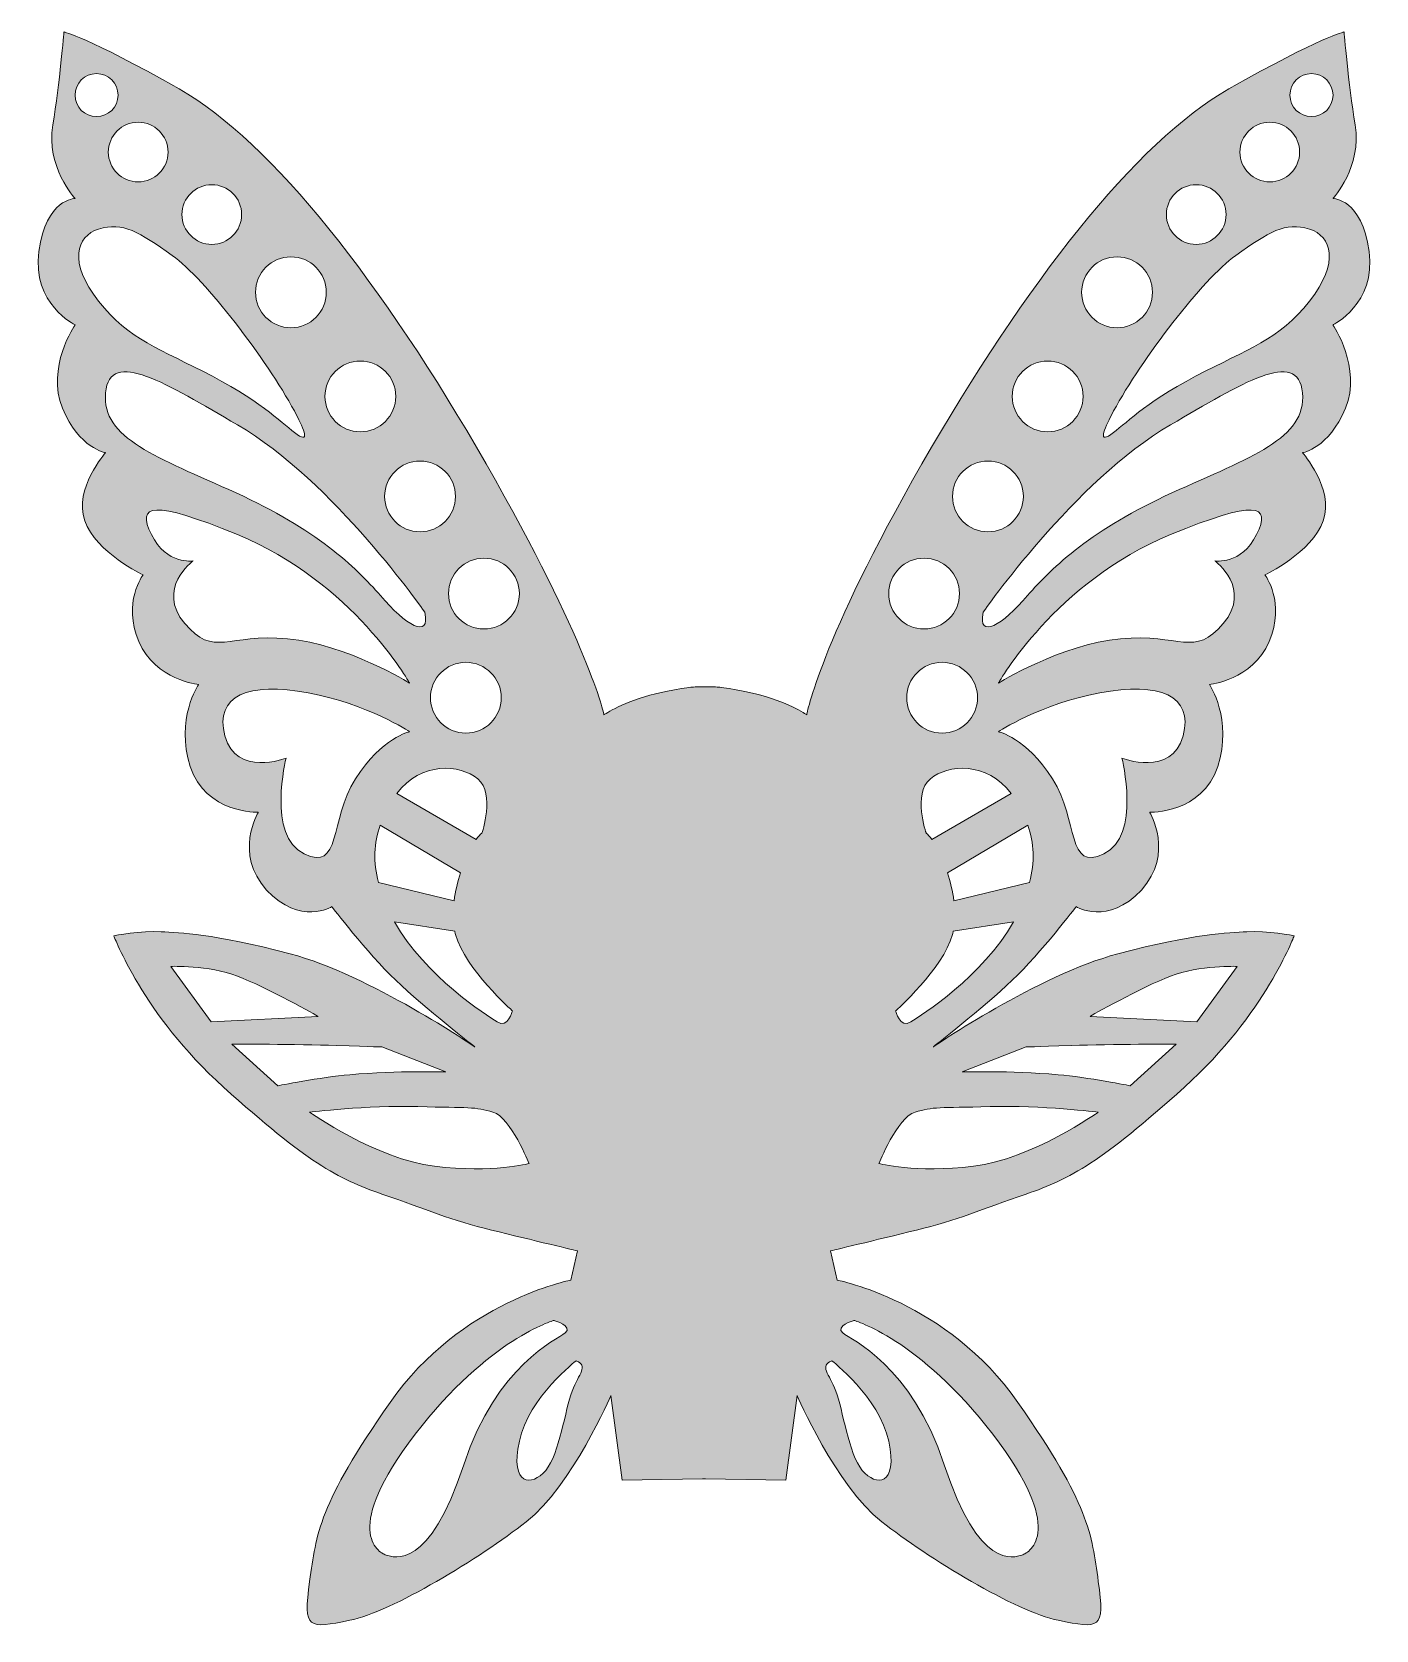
# Model space of a CAD drawing. Header units: inches. Extents: x 0.1 to 17.5, y -14.8 to -0.1.
# Drawn here: x 11.568 to 14.239, y -9.951 to -6.775 of the extents above; entities that cross this region are included whole.
import ezdxf

# ---------------------------------------------------------------- set-up
doc = ezdxf.new("R2010")
doc.units = ezdxf.units.IN
doc.header["$MEASUREMENT"] = 0
doc.layers.add('Layer 1', color=7, linetype='Continuous', lineweight=0)

msp = doc.modelspace()

# ---------------------------------------------------------------- hatches: boundary and pattern name
at = {"layer": 'Layer 1', "true_color": 0xfed2a8, "transparency": 33554687}
h = msp.add_hatch(color=41, dxfattribs=at)
h.dxf.hatch_style = 2
edge = h.paths.add_edge_path()
edge.add_spline(control_points=[(14.1069, -7.3099), (14.0462, -7.3872), (13.9855, -7.4037), (13.8806, -7.4589), (13.7757, -7.5141), (13.7399, -7.5555), (13.7123, -7.5748), (13.6847, -7.5941), (13.7012, -7.5583), (13.7178, -7.5279), (13.7742, -7.4244), (13.8944, -7.2658), (13.9606, -7.2189), (14.0268, -7.172), (14.0585, -7.1513), (14.1069, -7.1664), (14.151, -7.1802), (14.1676, -7.2327), (14.1069, -7.3099)], knot_values=[0, 0, 0, 0, 1, 1, 1, 2, 2, 2, 3, 3, 3, 4, 4, 4, 5, 5, 5, 6, 6, 6, 6], degree=3, periodic=0)
edge = h.paths.add_edge_path()
edge.add_spline(control_points=[(13.8337, -7.6907), (13.6764, -7.7625), (13.5964, -7.837), (13.5467, -7.8949), (13.497, -7.9529), (13.4474, -7.9832), (13.4584, -7.928), (13.4584, -7.928), (13.6405, -7.6659), (13.8309, -7.5555), (13.971, -7.4743), (14.0848, -7.401), (14.0931, -7.492), (14.1013, -7.5831), (13.991, -7.619), (13.8337, -7.6907)], knot_values=[0, 0, 0, 0, 1, 1, 1, 2, 2, 2, 3, 3, 3, 4, 4, 4, 5, 5, 5, 5], degree=3, periodic=0)
edge = h.paths.add_edge_path()
edge.add_spline(control_points=[(14.002, -7.7735), (13.9717, -7.8342), (13.9192, -7.8259), (13.9192, -7.8259), (13.9192, -7.8259), (13.9937, -7.8811), (13.9358, -7.9501), (13.8778, -8.0191), (13.8502, -7.9694), (13.7316, -7.9805), (13.6129, -7.9915), (13.4888, -8.0688), (13.4888, -8.0688), (13.4888, -8.0688), (13.6019, -7.8673), (13.8309, -7.7735), (13.9999, -7.7043), (14.0324, -7.7128), (14.002, -7.7735)], knot_values=[0, 0, 0, 0, 1, 1, 1, 2, 2, 2, 3, 3, 3, 4, 4, 4, 5, 5, 5, 6, 6, 6, 6], degree=3, periodic=0)
edge = h.paths.add_edge_path()
edge.add_spline(control_points=[(13.8558, -8.1736), (13.8337, -8.2564), (13.7343, -8.2178), (13.7343, -8.2178), (13.7343, -8.2178), (13.773, -8.3723), (13.6985, -8.4082), (13.624, -8.444), (13.6488, -8.3419), (13.5964, -8.2591), (13.544, -8.1764), (13.4888, -8.1653), (13.4888, -8.1653), (13.4888, -8.1653), (13.5715, -8.1101), (13.6902, -8.0881), (13.8089, -8.066), (13.8773, -8.0929), (13.8558, -8.1736)], knot_values=[0, 0, 0, 0, 1, 1, 1, 2, 2, 2, 3, 3, 3, 4, 4, 4, 5, 5, 5, 6, 6, 6, 6], degree=3, periodic=0)
edge = h.paths.add_edge_path()
edge.add_spline(control_points=[(13.3149, -8.742), (13.2928, -8.7558), (13.2846, -8.72), (13.2846, -8.72), (13.2846, -8.72), (13.3784, -8.6372), (13.3977, -8.5682), (13.3983, -8.5661), (13.3986, -8.5639), (13.3991, -8.5618), (13.3991, -8.5618), (13.5189, -8.5431), (13.5189, -8.5431), (13.4577, -8.6512), (13.3356, -8.7291), (13.3149, -8.742)], knot_values=[0, 0, 0, 0, 1, 1, 1, 2, 2, 2, 3, 3, 3, 4, 4, 4, 5, 5, 5, 5], degree=3, periodic=0)
edge = h.paths.add_edge_path()
edge.add_spline(control_points=[(13.4722, -8.9104), (13.5743, -8.9076), (13.6874, -8.9214), (13.6874, -8.9214), (13.6874, -8.9214), (13.555, -9.0152), (13.4391, -9.029), (13.3232, -9.0428), (13.2515, -9.0235), (13.2515, -9.0235), (13.2515, -9.0235), (13.2873, -8.9324), (13.3232, -8.9214), (13.3591, -8.9104), (13.3701, -8.9131), (13.4722, -8.9104)], knot_values=[0, 0, 0, 0, 1, 1, 1, 2, 2, 2, 3, 3, 3, 4, 4, 4, 5, 5, 5, 5], degree=3, periodic=0)
edge = h.paths.add_edge_path()
edge.add_spline(control_points=[(13.544, -8.7917), (13.544, -8.7917), (13.5577, -8.7917), (13.635, -8.7889), (13.7123, -8.7862), (13.842, -8.7862), (13.842, -8.7862), (13.842, -8.7862), (13.7509, -8.869), (13.7509, -8.869), (13.7509, -8.869), (13.6657, -8.8519), (13.6074, -8.8469), (13.5108, -8.8386), (13.417, -8.8414), (13.417, -8.8414), (13.417, -8.8414), (13.544, -8.7917), (13.544, -8.7917)], knot_values=[0, 0, 0, 0, 1, 1, 1, 2, 2, 2, 3, 3, 3, 4, 4, 4, 5, 5, 5, 6, 6, 6, 6], degree=3, periodic=0)
edge = h.paths.add_edge_path()
edge.add_spline(control_points=[(13.8309, -8.651), (13.8889, -8.6289), (13.9634, -8.6317), (13.9634, -8.6317), (13.9634, -8.6317), (13.8834, -8.742), (13.8834, -8.742), (13.8834, -8.742), (13.6709, -8.731), (13.6709, -8.731), (13.6709, -8.731), (13.773, -8.6731), (13.8309, -8.651)], knot_values=[0, 0, 0, 0, 1, 1, 1, 2, 2, 2, 3, 3, 3, 4, 4, 4, 4], degree=3, periodic=0)
edge = h.paths.add_edge_path()
edge.add_spline(control_points=[(13.3411, -7.8204), (13.38, -7.8204), (13.4115, -7.8519), (13.4115, -7.8908), (13.4115, -7.9296), (13.38, -7.9611), (13.3411, -7.9611), (13.3023, -7.9611), (13.2708, -7.9296), (13.2708, -7.8908), (13.2708, -7.8519), (13.3023, -7.8204), (13.3411, -7.8204)], knot_values=[0, 0, 0, 0, 1, 1, 1, 2, 2, 2, 3, 3, 3, 4, 4, 4, 4], degree=3, periodic=0)
edge = h.paths.add_edge_path()
edge.add_spline(control_points=[(13.377, -8.1681), (13.3381, -8.1681), (13.3066, -8.1366), (13.3066, -8.0977), (13.3066, -8.0589), (13.3381, -8.0274), (13.377, -8.0274), (13.4159, -8.0274), (13.4474, -8.0589), (13.4474, -8.0977), (13.4474, -8.1366), (13.4159, -8.1681), (13.377, -8.1681)], knot_values=[0, 0, 0, 0, 1, 1, 1, 2, 2, 2, 3, 3, 3, 4, 4, 4, 4], degree=3, periodic=0)
edge = h.paths.add_edge_path()
edge.add_spline(control_points=[(13.3567, -8.3797), (13.3528, -8.3741), (13.3489, -8.3696), (13.3453, -8.3668), (13.3453, -8.3668), (13.3177, -8.2895), (13.3536, -8.2591), (13.3882, -8.2298), (13.4666, -8.2239), (13.5141, -8.2882), (13.5141, -8.2882), (13.3567, -8.3797), (13.3567, -8.3797)], knot_values=[0, 0, 0, 0, 1, 1, 1, 2, 2, 2, 3, 3, 3, 4, 4, 4, 4], degree=3, periodic=0)
edge = h.paths.add_edge_path()
edge.add_spline(control_points=[(13.4004, -8.5015), (13.398, -8.4825), (13.3934, -8.4635), (13.3877, -8.4457), (13.3877, -8.4457), (13.5473, -8.3508), (13.5473, -8.3508), (13.56, -8.3871), (13.5614, -8.4239), (13.5509, -8.4649), (13.5509, -8.4649), (13.4004, -8.5015), (13.4004, -8.5015)], knot_values=[0, 0, 0, 0, 1, 1, 1, 2, 2, 2, 3, 3, 3, 4, 4, 4, 4], degree=3, periodic=0)
edge = h.paths.add_edge_path()
edge.add_spline(control_points=[(13.4681, -7.6273), (13.5069, -7.6273), (13.5384, -7.6588), (13.5384, -7.6976), (13.5384, -7.7365), (13.5069, -7.768), (13.4681, -7.768), (13.4292, -7.768), (13.3977, -7.7365), (13.3977, -7.6976), (13.3977, -7.6588), (13.4292, -7.6273), (13.4681, -7.6273)], knot_values=[0, 0, 0, 0, 1, 1, 1, 2, 2, 2, 3, 3, 3, 4, 4, 4, 4], degree=3, periodic=0)
edge = h.paths.add_edge_path()
edge.add_spline(control_points=[(13.5867, -7.4286), (13.6256, -7.4286), (13.6571, -7.4601), (13.6571, -7.4989), (13.6571, -7.5378), (13.6256, -7.5693), (13.5867, -7.5693), (13.5479, -7.5693), (13.5164, -7.5378), (13.5164, -7.4989), (13.5164, -7.4601), (13.5479, -7.4286), (13.5867, -7.4286)], knot_values=[0, 0, 0, 0, 1, 1, 1, 2, 2, 2, 3, 3, 3, 4, 4, 4, 4], degree=3, periodic=0)
edge = h.paths.add_edge_path()
edge.add_spline(control_points=[(13.7247, -7.2216), (13.7636, -7.2216), (13.7951, -7.2531), (13.7951, -7.292), (13.7951, -7.3309), (13.7636, -7.3624), (13.7247, -7.3624), (13.6858, -7.3624), (13.6543, -7.3309), (13.6543, -7.292), (13.6543, -7.2531), (13.6858, -7.2216), (13.7247, -7.2216)], knot_values=[0, 0, 0, 0, 1, 1, 1, 2, 2, 2, 3, 3, 3, 4, 4, 4, 4], degree=3, periodic=0)
edge = h.paths.add_edge_path()
edge.add_spline(control_points=[(13.882, -7.0781), (13.9147, -7.0781), (13.9413, -7.1047), (13.9413, -7.1375), (13.9413, -7.1702), (13.9147, -7.1968), (13.882, -7.1968), (13.8492, -7.1968), (13.8226, -7.1702), (13.8226, -7.1375), (13.8226, -7.1047), (13.8492, -7.0781), (13.882, -7.0781)], knot_values=[0, 0, 0, 0, 1, 1, 1, 2, 2, 2, 3, 3, 3, 4, 4, 4, 4], degree=3, periodic=0)
edge = h.paths.add_edge_path()
edge.add_spline(control_points=[(14.0282, -6.954), (14.061, -6.954), (14.0875, -6.9805), (14.0875, -7.0133), (14.0875, -7.0461), (14.061, -7.0726), (14.0282, -7.0726), (13.9955, -7.0726), (13.9689, -7.0461), (13.9689, -7.0133), (13.9689, -6.9805), (13.9955, -6.954), (14.0282, -6.954)], knot_values=[0, 0, 0, 0, 1, 1, 1, 2, 2, 2, 3, 3, 3, 4, 4, 4, 4], degree=3, periodic=0)
edge = h.paths.add_edge_path()
edge.add_spline(control_points=[(14.111, -6.8574), (14.1346, -6.8574), (14.1538, -6.8765), (14.1538, -6.9002), (14.1538, -6.9238), (14.1346, -6.9429), (14.111, -6.9429), (14.0874, -6.9429), (14.0682, -6.9238), (14.0682, -6.9002), (14.0682, -6.8765), (14.0874, -6.8574), (14.111, -6.8574)], knot_values=[0, 0, 0, 0, 1, 1, 1, 2, 2, 2, 3, 3, 3, 4, 4, 4, 4], degree=3, periodic=0)
edge = h.paths.add_edge_path()
edge.add_spline(control_points=[(13.1576, -9.4153), (13.1576, -9.4153), (13.2515, -9.4871), (13.2708, -9.5754), (13.2901, -9.6637), (13.2459, -9.6664), (13.2183, -9.6333), (13.1908, -9.6002), (13.1797, -9.5119), (13.1659, -9.476), (13.1521, -9.4402), (13.1328, -9.4264), (13.1576, -9.4153)], knot_values=[0, 0, 0, 0, 1, 1, 1, 2, 2, 2, 3, 3, 3, 4, 4, 4, 4], degree=3, periodic=0)
edge = h.paths.add_edge_path()
edge.add_spline(control_points=[(13.2018, -9.3353), (13.2018, -9.3353), (13.3315, -9.3712), (13.4777, -9.5616), (13.624, -9.752), (13.5522, -9.7961), (13.5357, -9.8016), (13.5191, -9.8072), (13.4501, -9.832), (13.3811, -9.6223), (13.3155, -9.4227), (13.1963, -9.3739), (13.1797, -9.3601), (13.1632, -9.3463), (13.2018, -9.3353), (13.2018, -9.3353)], knot_values=[0, 0, 0, 0, 1, 1, 1, 2, 2, 2, 3, 3, 3, 4, 4, 4, 5, 5, 5, 5], degree=3, periodic=0)
edge = h.paths.add_edge_path()
edge.add_spline(control_points=[(12.6416, -9.476), (12.6278, -9.5119), (12.6168, -9.6002), (12.5892, -9.6333), (12.5616, -9.6664), (12.5175, -9.6637), (12.5368, -9.5754), (12.5561, -9.4871), (12.6499, -9.4153), (12.6499, -9.4153), (12.6748, -9.4264), (12.6554, -9.4402), (12.6416, -9.476)], knot_values=[0, 0, 0, 0, 1, 1, 1, 2, 2, 2, 3, 3, 3, 4, 4, 4, 4], degree=3, periodic=0)
edge = h.paths.add_edge_path()
edge.add_spline(control_points=[(12.2719, -9.8016), (12.2553, -9.7961), (12.1836, -9.752), (12.3298, -9.5616), (12.4761, -9.3712), (12.6058, -9.3353), (12.6058, -9.3353), (12.6058, -9.3353), (12.6444, -9.3463), (12.6278, -9.3601), (12.6113, -9.3739), (12.4921, -9.4227), (12.4264, -9.6223), (12.3574, -9.832), (12.2884, -9.8072), (12.2719, -9.8016)], knot_values=[0, 0, 0, 0, 1, 1, 1, 2, 2, 2, 3, 3, 3, 4, 4, 4, 5, 5, 5, 5], degree=3, periodic=0)
edge = h.paths.add_edge_path()
edge.add_spline(control_points=[(12.3685, -9.029), (12.2526, -9.0152), (12.1201, -8.9214), (12.1201, -8.9214), (12.1201, -8.9214), (12.2333, -8.9076), (12.3353, -8.9104), (12.4374, -8.9131), (12.4485, -8.9104), (12.4844, -8.9214), (12.5202, -8.9324), (12.5561, -9.0235), (12.5561, -9.0235), (12.5561, -9.0235), (12.4844, -9.0428), (12.3685, -9.029)], knot_values=[0, 0, 0, 0, 1, 1, 1, 2, 2, 2, 3, 3, 3, 4, 4, 4, 5, 5, 5, 5], degree=3, periodic=0)
edge = h.paths.add_edge_path()
edge.add_spline(control_points=[(11.9656, -8.7862), (11.9656, -8.7862), (12.0953, -8.7862), (12.1725, -8.7889), (12.2498, -8.7917), (12.2636, -8.7917), (12.2636, -8.7917), (12.2636, -8.7917), (12.3905, -8.8414), (12.3905, -8.8414), (12.3905, -8.8414), (12.2967, -8.8386), (12.2001, -8.8469), (12.1418, -8.8519), (12.0567, -8.869), (12.0567, -8.869), (12.0567, -8.869), (11.9656, -8.7862), (11.9656, -8.7862)], knot_values=[0, 0, 0, 0, 1, 1, 1, 2, 2, 2, 3, 3, 3, 4, 4, 4, 5, 5, 5, 6, 6, 6, 6], degree=3, periodic=0)
edge = h.paths.add_edge_path()
edge.add_spline(control_points=[(11.9242, -8.742), (11.9242, -8.742), (11.8442, -8.6317), (11.8442, -8.6317), (11.8442, -8.6317), (11.9187, -8.6289), (11.9766, -8.651), (12.0346, -8.6731), (12.1367, -8.731), (12.1367, -8.731), (12.1367, -8.731), (11.9242, -8.742), (11.9242, -8.742)], knot_values=[0, 0, 0, 0, 1, 1, 1, 2, 2, 2, 3, 3, 3, 4, 4, 4, 4], degree=3, periodic=0)
edge = h.paths.add_edge_path()
edge.add_spline(control_points=[(12.2887, -8.5431), (12.2887, -8.5431), (12.4085, -8.5618), (12.4085, -8.5618), (12.4089, -8.5639), (12.4093, -8.5661), (12.4099, -8.5682), (12.4292, -8.6372), (12.523, -8.72), (12.523, -8.72), (12.523, -8.72), (12.5147, -8.7558), (12.4926, -8.742), (12.4719, -8.7291), (12.3499, -8.6512), (12.2887, -8.5431)], knot_values=[0, 0, 0, 0, 1, 1, 1, 2, 2, 2, 3, 3, 3, 4, 4, 4, 5, 5, 5, 5], degree=3, periodic=0)
edge = h.paths.add_edge_path()
edge.add_spline(control_points=[(12.1091, -8.4082), (12.0346, -8.3723), (12.0732, -8.2178), (12.0732, -8.2178), (12.0732, -8.2178), (11.9739, -8.2564), (11.9518, -8.1736), (11.9303, -8.0929), (11.9987, -8.066), (12.1174, -8.0881), (12.236, -8.1101), (12.3188, -8.1653), (12.3188, -8.1653), (12.3188, -8.1653), (12.2636, -8.1764), (12.2112, -8.2591), (12.1587, -8.3419), (12.1836, -8.444), (12.1091, -8.4082)], knot_values=[0, 0, 0, 0, 1, 1, 1, 2, 2, 2, 3, 3, 3, 4, 4, 4, 5, 5, 5, 6, 6, 6, 6], degree=3, periodic=0)
edge = h.paths.add_edge_path()
edge.add_spline(control_points=[(11.8718, -7.9501), (11.8138, -7.8811), (11.8883, -7.8259), (11.8883, -7.8259), (11.8883, -7.8259), (11.8359, -7.8342), (11.8055, -7.7735), (11.7752, -7.7128), (11.8076, -7.7043), (11.9766, -7.7735), (12.2057, -7.8673), (12.3188, -8.0688), (12.3188, -8.0688), (12.3188, -8.0688), (12.1946, -7.9915), (12.076, -7.9805), (11.9573, -7.9694), (11.9297, -8.0191), (11.8718, -7.9501)], knot_values=[0, 0, 0, 0, 1, 1, 1, 2, 2, 2, 3, 3, 3, 4, 4, 4, 5, 5, 5, 6, 6, 6, 6], degree=3, periodic=0)
edge = h.paths.add_edge_path()
edge.add_spline(control_points=[(11.7145, -7.492), (11.7228, -7.401), (11.8366, -7.4743), (11.9766, -7.5555), (12.167, -7.6659), (12.3491, -7.928), (12.3491, -7.928), (12.3602, -7.9832), (12.3105, -7.9529), (12.2608, -7.8949), (12.2112, -7.837), (12.1312, -7.7625), (11.9739, -7.6907), (11.8166, -7.619), (11.7062, -7.5831), (11.7145, -7.492)], knot_values=[0, 0, 0, 0, 1, 1, 1, 2, 2, 2, 3, 3, 3, 4, 4, 4, 5, 5, 5, 5], degree=3, periodic=0)
edge = h.paths.add_edge_path()
edge.add_spline(control_points=[(11.7007, -7.1664), (11.749, -7.1513), (11.7807, -7.172), (11.8469, -7.2189), (11.9132, -7.2658), (12.0333, -7.4244), (12.0898, -7.5279), (12.1063, -7.5583), (12.1229, -7.5941), (12.0953, -7.5748), (12.0677, -7.5555), (12.0318, -7.5141), (11.927, -7.4589), (11.8221, -7.4037), (11.7614, -7.3872), (11.7007, -7.3099), (11.64, -7.2327), (11.6565, -7.1802), (11.7007, -7.1664)], knot_values=[0, 0, 0, 0, 1, 1, 1, 2, 2, 2, 3, 3, 3, 4, 4, 4, 5, 5, 5, 6, 6, 6, 6], degree=3, periodic=0)
edge = h.paths.add_edge_path()
edge.add_spline(control_points=[(11.6966, -6.8574), (11.7202, -6.8574), (11.7393, -6.8765), (11.7393, -6.9002), (11.7393, -6.9238), (11.7202, -6.9429), (11.6966, -6.9429), (11.6729, -6.9429), (11.6538, -6.9238), (11.6538, -6.9002), (11.6538, -6.8765), (11.6729, -6.8574), (11.6966, -6.8574)], knot_values=[0, 0, 0, 0, 1, 1, 1, 2, 2, 2, 3, 3, 3, 4, 4, 4, 4], degree=3, periodic=0)
edge = h.paths.add_edge_path()
edge.add_spline(control_points=[(11.8387, -7.0133), (11.8387, -7.0461), (11.8121, -7.0726), (11.7793, -7.0726), (11.7466, -7.0726), (11.72, -7.0461), (11.72, -7.0133), (11.72, -6.9805), (11.7466, -6.954), (11.7793, -6.954), (11.8121, -6.954), (11.8387, -6.9805), (11.8387, -7.0133)], knot_values=[0, 0, 0, 0, 1, 1, 1, 2, 2, 2, 3, 3, 3, 4, 4, 4, 4], degree=3, periodic=0)
edge = h.paths.add_edge_path()
edge.add_spline(control_points=[(11.9256, -7.0781), (11.9583, -7.0781), (11.9849, -7.1047), (11.9849, -7.1375), (11.9849, -7.1702), (11.9583, -7.1968), (11.9256, -7.1968), (11.8928, -7.1968), (11.8663, -7.1702), (11.8663, -7.1375), (11.8663, -7.1047), (11.8928, -7.0781), (11.9256, -7.0781)], knot_values=[0, 0, 0, 0, 1, 1, 1, 2, 2, 2, 3, 3, 3, 4, 4, 4, 4], degree=3, periodic=0)
edge = h.paths.add_edge_path()
edge.add_spline(control_points=[(12.0829, -7.2216), (12.1217, -7.2216), (12.1532, -7.2531), (12.1532, -7.292), (12.1532, -7.3309), (12.1217, -7.3624), (12.0829, -7.3624), (12.044, -7.3624), (12.0125, -7.3309), (12.0125, -7.292), (12.0125, -7.2531), (12.044, -7.2216), (12.0829, -7.2216)], knot_values=[0, 0, 0, 0, 1, 1, 1, 2, 2, 2, 3, 3, 3, 4, 4, 4, 4], degree=3, periodic=0)
edge = h.paths.add_edge_path()
edge.add_spline(control_points=[(12.2208, -7.4286), (12.2597, -7.4286), (12.2912, -7.4601), (12.2912, -7.4989), (12.2912, -7.5378), (12.2597, -7.5693), (12.2208, -7.5693), (12.182, -7.5693), (12.1505, -7.5378), (12.1505, -7.4989), (12.1505, -7.4601), (12.182, -7.4286), (12.2208, -7.4286)], knot_values=[0, 0, 0, 0, 1, 1, 1, 2, 2, 2, 3, 3, 3, 4, 4, 4, 4], degree=3, periodic=0)
edge = h.paths.add_edge_path()
edge.add_spline(control_points=[(12.4099, -7.6976), (12.4099, -7.7365), (12.3783, -7.768), (12.3395, -7.768), (12.3006, -7.768), (12.2691, -7.7365), (12.2691, -7.6976), (12.2691, -7.6588), (12.3006, -7.6273), (12.3395, -7.6273), (12.3783, -7.6273), (12.4099, -7.6588), (12.4099, -7.6976)], knot_values=[0, 0, 0, 0, 1, 1, 1, 2, 2, 2, 3, 3, 3, 4, 4, 4, 4], degree=3, periodic=0)
edge = h.paths.add_edge_path()
edge.add_spline(control_points=[(12.4305, -8.1681), (12.3917, -8.1681), (12.3602, -8.1366), (12.3602, -8.0977), (12.3602, -8.0589), (12.3917, -8.0274), (12.4305, -8.0274), (12.4694, -8.0274), (12.5009, -8.0589), (12.5009, -8.0977), (12.5009, -8.1366), (12.4694, -8.1681), (12.4305, -8.1681)], knot_values=[0, 0, 0, 0, 1, 1, 1, 2, 2, 2, 3, 3, 3, 4, 4, 4, 4], degree=3, periodic=0)
edge = h.paths.add_edge_path()
edge.add_spline(control_points=[(12.4623, -8.3668), (12.4587, -8.3696), (12.4548, -8.3741), (12.4508, -8.3797), (12.4508, -8.3797), (12.2934, -8.2882), (12.2934, -8.2882), (12.341, -8.2239), (12.4193, -8.2298), (12.454, -8.2591), (12.4899, -8.2895), (12.4623, -8.3668), (12.4623, -8.3668)], knot_values=[0, 0, 0, 0, 1, 1, 1, 2, 2, 2, 3, 3, 3, 4, 4, 4, 4], degree=3, periodic=0)
edge = h.paths.add_edge_path()
edge.add_spline(control_points=[(12.4071, -8.5015), (12.4071, -8.5015), (12.2567, -8.4649), (12.2567, -8.4649), (12.2461, -8.4239), (12.2475, -8.3871), (12.2603, -8.3508), (12.2603, -8.3508), (12.4199, -8.4457), (12.4199, -8.4457), (12.4141, -8.4635), (12.4096, -8.4825), (12.4071, -8.5015)], knot_values=[0, 0, 0, 0, 1, 1, 1, 2, 2, 2, 3, 3, 3, 4, 4, 4, 4], degree=3, periodic=0)
edge = h.paths.add_edge_path()
edge.add_spline(control_points=[(12.4664, -7.8204), (12.5053, -7.8204), (12.5368, -7.8519), (12.5368, -7.8908), (12.5368, -7.9296), (12.5053, -7.9611), (12.4664, -7.9611), (12.4276, -7.9611), (12.3961, -7.9296), (12.3961, -7.8908), (12.3961, -7.8519), (12.4276, -7.8204), (12.4664, -7.8204)], knot_values=[0, 0, 0, 0, 1, 1, 1, 2, 2, 2, 3, 3, 3, 4, 4, 4, 4], degree=3, periodic=0)
edge = h.paths.add_edge_path()
edge.add_spline(control_points=[(14.2255, -7.2106), (14.2117, -7.1057), (14.1538, -7.1057), (14.1538, -7.1057), (14.1538, -7.1057), (14.2117, -7.0423), (14.1979, -6.9595), (14.1841, -6.8767), (14.1758, -6.7746), (14.1758, -6.7746), (14.1758, -6.7746), (14.1317, -6.7829), (13.9468, -6.8877), (13.7619, -6.9926), (13.5412, -7.2768), (13.337, -7.6328), (13.1328, -7.9887), (13.108, -8.1315), (13.108, -8.1315), (13.108, -8.1315), (13.0666, -8.1039), (13.0059, -8.0901), (12.9452, -8.0763), (12.9259, -8.0763), (12.9259, -8.0763), (12.9259, -8.0763), (12.8872, -8.0763), (12.8872, -8.0763), (12.8872, -8.0763), (12.8679, -8.0763), (12.8072, -8.0901), (12.7465, -8.1039), (12.7051, -8.1315), (12.7051, -8.1315), (12.7051, -8.1315), (12.6748, -7.9887), (12.4706, -7.6328), (12.2664, -7.2768), (12.0456, -6.9926), (11.8607, -6.8877), (11.6759, -6.7829), (11.6317, -6.7746), (11.6317, -6.7746), (11.6317, -6.7746), (11.6234, -6.8767), (11.6096, -6.9595), (11.5958, -7.0423), (11.6538, -7.1057), (11.6538, -7.1057), (11.6538, -7.1057), (11.5958, -7.1057), (11.582, -7.2106), (11.5682, -7.3154), (11.6538, -7.3568), (11.6538, -7.3568), (11.6538, -7.3568), (11.5958, -7.4424), (11.6289, -7.5224), (11.6621, -7.6024), (11.7145, -7.6107), (11.7145, -7.6107), (11.7145, -7.6107), (11.651, -7.6824), (11.6731, -7.7459), (11.6952, -7.8094), (11.789, -7.8535), (11.789, -7.8535), (11.789, -7.8535), (11.7476, -7.9087), (11.7807, -7.986), (11.8138, -8.0632), (11.8994, -8.0715), (11.8994, -8.0715), (11.8994, -8.0715), (11.8525, -8.1405), (11.8828, -8.2343), (11.9132, -8.3281), (12.018, -8.3254), (12.018, -8.3254), (12.018, -8.3254), (11.9684, -8.4082), (12.0346, -8.4799), (12.1008, -8.5516), (12.1643, -8.513), (12.1643, -8.513), (12.1643, -8.513), (12.2333, -8.6041), (12.2912, -8.6593), (12.3491, -8.7144), (12.4485, -8.7917), (12.4485, -8.7917), (12.4485, -8.7917), (12.2388, -8.6482), (12.0815, -8.6068), (11.9242, -8.5654), (11.8635, -8.5654), (11.8249, -8.5627), (11.7862, -8.5599), (11.731, -8.571), (11.731, -8.571), (11.731, -8.571), (11.7882, -8.727), (11.949, -8.8717), (12.1146, -9.0207), (12.1753, -9.0538), (12.2636, -9.0842), (12.3519, -9.1146), (12.4016, -9.1366), (12.4816, -9.1559), (12.5616, -9.1753), (12.6527, -9.1973), (12.6527, -9.1973), (12.6527, -9.1973), (12.6389, -9.2553), (12.6389, -9.2553), (12.6389, -9.2553), (12.4209, -9.2967), (12.2802, -9.4981), (12.1368, -9.7033), (12.1339, -9.7575), (12.1201, -9.8541), (12.1063, -9.9506), (12.1174, -9.9479), (12.2001, -9.9313), (12.2829, -9.9148), (12.4595, -9.8072), (12.5506, -9.7354), (12.6416, -9.6637), (12.7189, -9.4843), (12.7189, -9.4843), (12.7189, -9.4843), (12.741, -9.6526), (12.741, -9.6526), (12.741, -9.6526), (12.901, -9.6499), (12.901, -9.6499), (12.901, -9.6499), (12.9065, -9.6499), (12.9065, -9.6499), (12.9065, -9.6499), (13.0666, -9.6526), (13.0666, -9.6526), (13.0666, -9.6526), (13.0887, -9.4843), (13.0887, -9.4843), (13.0887, -9.4843), (13.1659, -9.6637), (13.257, -9.7354), (13.348, -9.8072), (13.5246, -9.9148), (13.6074, -9.9313), (13.6902, -9.9479), (13.7012, -9.9506), (13.6874, -9.8541), (13.6736, -9.7575), (13.6707, -9.7033), (13.5274, -9.4981), (13.3867, -9.2967), (13.1687, -9.2553), (13.1687, -9.2553), (13.1687, -9.2553), (13.1549, -9.1973), (13.1549, -9.1973), (13.1549, -9.1973), (13.2459, -9.1753), (13.326, -9.1559), (13.406, -9.1366), (13.4557, -9.1146), (13.544, -9.0842), (13.6323, -9.0538), (13.693, -9.0207), (13.8585, -8.8717), (14.0193, -8.727), (14.0765, -8.571), (14.0765, -8.571), (14.0765, -8.571), (14.0213, -8.5599), (13.9827, -8.5627), (13.9441, -8.5654), (13.8834, -8.5654), (13.7261, -8.6068), (13.5688, -8.6482), (13.3591, -8.7917), (13.3591, -8.7917), (13.3591, -8.7917), (13.4584, -8.7144), (13.5164, -8.6593), (13.5743, -8.6041), (13.6433, -8.513), (13.6433, -8.513), (13.6433, -8.513), (13.7068, -8.5516), (13.773, -8.4799), (13.8392, -8.4082), (13.7895, -8.3254), (13.7895, -8.3254), (13.7895, -8.3254), (13.8944, -8.3281), (13.9247, -8.2343), (13.9551, -8.1405), (13.9082, -8.0715), (13.9082, -8.0715), (13.9082, -8.0715), (13.9937, -8.0632), (14.0268, -7.986), (14.06, -7.9087), (14.0186, -7.8535), (14.0186, -7.8535), (14.0186, -7.8535), (14.1124, -7.8094), (14.1345, -7.7459), (14.1565, -7.6824), (14.0931, -7.6107), (14.0931, -7.6107), (14.0931, -7.6107), (14.1455, -7.6024), (14.1786, -7.5224), (14.2117, -7.4424), (14.1538, -7.3568), (14.1538, -7.3568), (14.1538, -7.3568), (14.2393, -7.3154), (14.2255, -7.2106)], knot_values=[0, 0, 0, 0, 1, 1, 1, 2, 2, 2, 3, 3, 3, 4, 4, 4, 5, 5, 5, 6, 6, 6, 7, 7, 7, 8, 8, 8, 9, 9, 9, 10, 10, 10, 11, 11, 11, 12, 12, 12, 13, 13, 13, 14, 14, 14, 15, 15, 15, 16, 16, 16, 17, 17, 17, 18, 18, 18, 19, 19, 19, 20, 20, 20, 21, 21, 21, 22, 22, 22, 23, 23, 23, 24, 24, 24, 25, 25, 25, 26, 26, 26, 27, 27, 27, 28, 28, 28, 29, 29, 29, 30, 30, 30, 31, 31, 31, 32, 32, 32, 33, 33, 33, 34, 34, 34, 35, 35, 35, 36, 36, 36, 37, 37, 37, 38, 38, 38, 39, 39, 39, 40, 40, 40, 41, 41, 41, 42, 42, 42, 43, 43, 43, 44, 44, 44, 45, 45, 45, 46, 46, 46, 47, 47, 47, 48, 48, 48, 49, 49, 49, 50, 50, 50, 51, 51, 51, 52, 52, 52, 53, 53, 53, 54, 54, 54, 55, 55, 55, 56, 56, 56, 57, 57, 57, 58, 58, 58, 59, 59, 59, 60, 60, 60, 61, 61, 61, 62, 62, 62, 63, 63, 63, 64, 64, 64, 65, 65, 65, 66, 66, 66, 67, 67, 67, 68, 68, 68, 69, 69, 69, 70, 70, 70, 71, 71, 71, 72, 72, 72, 73, 73, 73, 74, 74, 74, 74], degree=3, periodic=0)

# ---------------------------------------------------------------- linework, layer by layer
at = {"layer": 'Layer 1'}
for points, knots in [([(14.2255, -7.2106), (14.2117, -7.1057), (14.1538, -7.1057), (14.1538, -7.1057), (14.1538, -7.1057), (14.2117, -7.0423), (14.1979, -6.9595), (14.1841, -6.8767), (14.1758, -6.7746), (14.1758, -6.7746), (14.1758, -6.7746), (14.1317, -6.7829), (13.9468, -6.8877), (13.7619, -6.9926), (13.5412, -7.2768), (13.337, -7.6328), (13.1328, -7.9887), (13.108, -8.1315), (13.108, -8.1315), (13.108, -8.1315), (13.0666, -8.1039), (13.0059, -8.0901), (12.9452, -8.0763), (12.9259, -8.0763), (12.9259, -8.0763), (12.9259, -8.0763), (12.8872, -8.0763), (12.8872, -8.0763), (12.8872, -8.0763), (12.8679, -8.0763), (12.8072, -8.0901), (12.7465, -8.1039), (12.7051, -8.1315), (12.7051, -8.1315), (12.7051, -8.1315), (12.6748, -7.9887), (12.4706, -7.6328), (12.2664, -7.2768), (12.0456, -6.9926), (11.8607, -6.8877), (11.6759, -6.7829), (11.6317, -6.7746), (11.6317, -6.7746), (11.6317, -6.7746), (11.6234, -6.8767), (11.6096, -6.9595), (11.5958, -7.0423), (11.6538, -7.1057), (11.6538, -7.1057), (11.6538, -7.1057), (11.5958, -7.1057), (11.582, -7.2106), (11.5682, -7.3154), (11.6538, -7.3568), (11.6538, -7.3568), (11.6538, -7.3568), (11.5958, -7.4424), (11.6289, -7.5224), (11.6621, -7.6024), (11.7145, -7.6107), (11.7145, -7.6107), (11.7145, -7.6107), (11.651, -7.6824), (11.6731, -7.7459), (11.6952, -7.8094), (11.789, -7.8535), (11.789, -7.8535), (11.789, -7.8535), (11.7476, -7.9087), (11.7807, -7.986), (11.8138, -8.0632), (11.8994, -8.0715), (11.8994, -8.0715), (11.8994, -8.0715), (11.8525, -8.1405), (11.8828, -8.2343), (11.9132, -8.3281), (12.018, -8.3254), (12.018, -8.3254), (12.018, -8.3254), (11.9684, -8.4082), (12.0346, -8.4799), (12.1008, -8.5516), (12.1643, -8.513), (12.1643, -8.513), (12.1643, -8.513), (12.2333, -8.6041), (12.2912, -8.6593), (12.3491, -8.7144), (12.4485, -8.7917), (12.4485, -8.7917), (12.4485, -8.7917), (12.2388, -8.6482), (12.0815, -8.6068), (11.9242, -8.5654), (11.8635, -8.5654), (11.8249, -8.5627), (11.7862, -8.5599), (11.731, -8.571), (11.731, -8.571), (11.731, -8.571), (11.7882, -8.727), (11.949, -8.8717), (12.1146, -9.0207), (12.1753, -9.0538), (12.2636, -9.0842), (12.3519, -9.1146), (12.4016, -9.1366), (12.4816, -9.1559), (12.5616, -9.1753), (12.6527, -9.1973), (12.6527, -9.1973), (12.6527, -9.1973), (12.6389, -9.2553), (12.6389, -9.2553), (12.6389, -9.2553), (12.4209, -9.2967), (12.2802, -9.4981), (12.1368, -9.7033), (12.1339, -9.7575), (12.1201, -9.8541), (12.1063, -9.9506), (12.1174, -9.9479), (12.2001, -9.9313), (12.2829, -9.9148), (12.4595, -9.8072), (12.5506, -9.7354), (12.6416, -9.6637), (12.7189, -9.4843), (12.7189, -9.4843), (12.7189, -9.4843), (12.741, -9.6526), (12.741, -9.6526), (12.741, -9.6526), (12.901, -9.6499), (12.901, -9.6499), (12.901, -9.6499), (12.9065, -9.6499), (12.9065, -9.6499), (12.9065, -9.6499), (13.0666, -9.6526), (13.0666, -9.6526), (13.0666, -9.6526), (13.0887, -9.4843), (13.0887, -9.4843), (13.0887, -9.4843), (13.1659, -9.6637), (13.257, -9.7354), (13.348, -9.8072), (13.5246, -9.9148), (13.6074, -9.9313), (13.6902, -9.9479), (13.7012, -9.9506), (13.6874, -9.8541), (13.6736, -9.7575), (13.6707, -9.7033), (13.5274, -9.4981), (13.3867, -9.2967), (13.1687, -9.2553), (13.1687, -9.2553), (13.1687, -9.2553), (13.1549, -9.1973), (13.1549, -9.1973), (13.1549, -9.1973), (13.2459, -9.1753), (13.326, -9.1559), (13.406, -9.1366), (13.4557, -9.1146), (13.544, -9.0842), (13.6323, -9.0538), (13.693, -9.0207), (13.8585, -8.8717), (14.0193, -8.727), (14.0765, -8.571), (14.0765, -8.571), (14.0765, -8.571), (14.0213, -8.5599), (13.9827, -8.5627), (13.9441, -8.5654), (13.8834, -8.5654), (13.7261, -8.6068), (13.5688, -8.6482), (13.3591, -8.7917), (13.3591, -8.7917), (13.3591, -8.7917), (13.4584, -8.7144), (13.5164, -8.6593), (13.5743, -8.6041), (13.6433, -8.513), (13.6433, -8.513), (13.6433, -8.513), (13.7068, -8.5516), (13.773, -8.4799), (13.8392, -8.4082), (13.7895, -8.3254), (13.7895, -8.3254), (13.7895, -8.3254), (13.8944, -8.3281), (13.9247, -8.2343), (13.9551, -8.1405), (13.9082, -8.0715), (13.9082, -8.0715), (13.9082, -8.0715), (13.9937, -8.0632), (14.0268, -7.986), (14.06, -7.9087), (14.0186, -7.8535), (14.0186, -7.8535), (14.0186, -7.8535), (14.1124, -7.8094), (14.1345, -7.7459), (14.1565, -7.6824), (14.0931, -7.6107), (14.0931, -7.6107), (14.0931, -7.6107), (14.1455, -7.6024), (14.1786, -7.5224), (14.2117, -7.4424), (14.1538, -7.3568), (14.1538, -7.3568), (14.1538, -7.3568), (14.2393, -7.3154), (14.2255, -7.2106)], [0, 0, 0, 0, 1, 1, 1, 2, 2, 2, 3, 3, 3, 4, 4, 4, 5, 5, 5, 6, 6, 6, 7, 7, 7, 8, 8, 8, 9, 9, 9, 10, 10, 10, 11, 11, 11, 12, 12, 12, 13, 13, 13, 14, 14, 14, 15, 15, 15, 16, 16, 16, 17, 17, 17, 18, 18, 18, 19, 19, 19, 20, 20, 20, 21, 21, 21, 22, 22, 22, 23, 23, 23, 24, 24, 24, 25, 25, 25, 26, 26, 26, 27, 27, 27, 28, 28, 28, 29, 29, 29, 30, 30, 30, 31, 31, 31, 32, 32, 32, 33, 33, 33, 34, 34, 34, 35, 35, 35, 36, 36, 36, 37, 37, 37, 38, 38, 38, 39, 39, 39, 40, 40, 40, 41, 41, 41, 42, 42, 42, 43, 43, 43, 44, 44, 44, 45, 45, 45, 46, 46, 46, 47, 47, 47, 48, 48, 48, 49, 49, 49, 50, 50, 50, 51, 51, 51, 52, 52, 52, 53, 53, 53, 54, 54, 54, 55, 55, 55, 56, 56, 56, 57, 57, 57, 58, 58, 58, 59, 59, 59, 60, 60, 60, 61, 61, 61, 62, 62, 62, 63, 63, 63, 64, 64, 64, 65, 65, 65, 66, 66, 66, 67, 67, 67, 68, 68, 68, 69, 69, 69, 70, 70, 70, 71, 71, 71, 72, 72, 72, 73, 73, 73, 74, 74, 74, 74]), ([(11.6966, -6.8574), (11.7202, -6.8574), (11.7393, -6.8765), (11.7393, -6.9002), (11.7393, -6.9238), (11.7202, -6.9429), (11.6966, -6.9429), (11.6729, -6.9429), (11.6538, -6.9238), (11.6538, -6.9002), (11.6538, -6.8765), (11.6729, -6.8574), (11.6966, -6.8574)], [0, 0, 0, 0, 1, 1, 1, 2, 2, 2, 3, 3, 3, 4, 4, 4, 4]), ([(14.111, -6.8574), (14.1346, -6.8574), (14.1538, -6.8765), (14.1538, -6.9002), (14.1538, -6.9238), (14.1346, -6.9429), (14.111, -6.9429), (14.0874, -6.9429), (14.0682, -6.9238), (14.0682, -6.9002), (14.0682, -6.8765), (14.0874, -6.8574), (14.111, -6.8574)], [0, 0, 0, 0, 1, 1, 1, 2, 2, 2, 3, 3, 3, 4, 4, 4, 4]), ([(11.8387, -7.0133), (11.8387, -7.0461), (11.8121, -7.0726), (11.7793, -7.0726), (11.7466, -7.0726), (11.72, -7.0461), (11.72, -7.0133), (11.72, -6.9805), (11.7466, -6.954), (11.7793, -6.954), (11.8121, -6.954), (11.8387, -6.9805), (11.8387, -7.0133)], [0, 0, 0, 0, 1, 1, 1, 2, 2, 2, 3, 3, 3, 4, 4, 4, 4]), ([(14.0282, -6.954), (14.061, -6.954), (14.0875, -6.9805), (14.0875, -7.0133), (14.0875, -7.0461), (14.061, -7.0726), (14.0282, -7.0726), (13.9955, -7.0726), (13.9689, -7.0461), (13.9689, -7.0133), (13.9689, -6.9805), (13.9955, -6.954), (14.0282, -6.954)], [0, 0, 0, 0, 1, 1, 1, 2, 2, 2, 3, 3, 3, 4, 4, 4, 4]), ([(11.9256, -7.0781), (11.9583, -7.0781), (11.9849, -7.1047), (11.9849, -7.1375), (11.9849, -7.1702), (11.9583, -7.1968), (11.9256, -7.1968), (11.8928, -7.1968), (11.8663, -7.1702), (11.8663, -7.1375), (11.8663, -7.1047), (11.8928, -7.0781), (11.9256, -7.0781)], [0, 0, 0, 0, 1, 1, 1, 2, 2, 2, 3, 3, 3, 4, 4, 4, 4]), ([(13.882, -7.0781), (13.9147, -7.0781), (13.9413, -7.1047), (13.9413, -7.1375), (13.9413, -7.1702), (13.9147, -7.1968), (13.882, -7.1968), (13.8492, -7.1968), (13.8226, -7.1702), (13.8226, -7.1375), (13.8226, -7.1047), (13.8492, -7.0781), (13.882, -7.0781)], [0, 0, 0, 0, 1, 1, 1, 2, 2, 2, 3, 3, 3, 4, 4, 4, 4]), ([(11.7007, -7.1664), (11.749, -7.1513), (11.7807, -7.172), (11.8469, -7.2189), (11.9132, -7.2658), (12.0333, -7.4244), (12.0898, -7.5279), (12.1063, -7.5583), (12.1229, -7.5941), (12.0953, -7.5748), (12.0677, -7.5555), (12.0318, -7.5141), (11.927, -7.4589), (11.8221, -7.4037), (11.7614, -7.3872), (11.7007, -7.3099), (11.64, -7.2327), (11.6565, -7.1802), (11.7007, -7.1664)], [0, 0, 0, 0, 1, 1, 1, 2, 2, 2, 3, 3, 3, 4, 4, 4, 5, 5, 5, 6, 6, 6, 6]), ([(14.1069, -7.3099), (14.0462, -7.3872), (13.9855, -7.4037), (13.8806, -7.4589), (13.7757, -7.5141), (13.7399, -7.5555), (13.7123, -7.5748), (13.6847, -7.5941), (13.7012, -7.5583), (13.7178, -7.5279), (13.7742, -7.4244), (13.8944, -7.2658), (13.9606, -7.2189), (14.0268, -7.172), (14.0585, -7.1513), (14.1069, -7.1664), (14.151, -7.1802), (14.1676, -7.2327), (14.1069, -7.3099)], [0, 0, 0, 0, 1, 1, 1, 2, 2, 2, 3, 3, 3, 4, 4, 4, 5, 5, 5, 6, 6, 6, 6]), ([(12.0829, -7.2216), (12.1217, -7.2216), (12.1532, -7.2531), (12.1532, -7.292), (12.1532, -7.3309), (12.1217, -7.3624), (12.0829, -7.3624), (12.044, -7.3624), (12.0125, -7.3309), (12.0125, -7.292), (12.0125, -7.2531), (12.044, -7.2216), (12.0829, -7.2216)], [0, 0, 0, 0, 1, 1, 1, 2, 2, 2, 3, 3, 3, 4, 4, 4, 4]), ([(13.7247, -7.2216), (13.7636, -7.2216), (13.7951, -7.2531), (13.7951, -7.292), (13.7951, -7.3309), (13.7636, -7.3624), (13.7247, -7.3624), (13.6858, -7.3624), (13.6543, -7.3309), (13.6543, -7.292), (13.6543, -7.2531), (13.6858, -7.2216), (13.7247, -7.2216)], [0, 0, 0, 0, 1, 1, 1, 2, 2, 2, 3, 3, 3, 4, 4, 4, 4]), ([(11.7145, -7.492), (11.7228, -7.401), (11.8366, -7.4743), (11.9766, -7.5555), (12.167, -7.6659), (12.3491, -7.928), (12.3491, -7.928), (12.3602, -7.9832), (12.3105, -7.9529), (12.2608, -7.8949), (12.2112, -7.837), (12.1312, -7.7625), (11.9739, -7.6907), (11.8166, -7.619), (11.7062, -7.5831), (11.7145, -7.492)], [0, 0, 0, 0, 1, 1, 1, 2, 2, 2, 3, 3, 3, 4, 4, 4, 5, 5, 5, 5]), ([(12.2208, -7.4286), (12.2597, -7.4286), (12.2912, -7.4601), (12.2912, -7.4989), (12.2912, -7.5378), (12.2597, -7.5693), (12.2208, -7.5693), (12.182, -7.5693), (12.1505, -7.5378), (12.1505, -7.4989), (12.1505, -7.4601), (12.182, -7.4286), (12.2208, -7.4286)], [0, 0, 0, 0, 1, 1, 1, 2, 2, 2, 3, 3, 3, 4, 4, 4, 4]), ([(13.8337, -7.6907), (13.6764, -7.7625), (13.5964, -7.837), (13.5467, -7.8949), (13.497, -7.9529), (13.4474, -7.9832), (13.4584, -7.928), (13.4584, -7.928), (13.6405, -7.6659), (13.8309, -7.5555), (13.971, -7.4743), (14.0848, -7.401), (14.0931, -7.492), (14.1013, -7.5831), (13.991, -7.619), (13.8337, -7.6907)], [0, 0, 0, 0, 1, 1, 1, 2, 2, 2, 3, 3, 3, 4, 4, 4, 5, 5, 5, 5]), ([(13.5867, -7.4286), (13.6256, -7.4286), (13.6571, -7.4601), (13.6571, -7.4989), (13.6571, -7.5378), (13.6256, -7.5693), (13.5867, -7.5693), (13.5479, -7.5693), (13.5164, -7.5378), (13.5164, -7.4989), (13.5164, -7.4601), (13.5479, -7.4286), (13.5867, -7.4286)], [0, 0, 0, 0, 1, 1, 1, 2, 2, 2, 3, 3, 3, 4, 4, 4, 4]), ([(12.4099, -7.6976), (12.4099, -7.7365), (12.3783, -7.768), (12.3395, -7.768), (12.3006, -7.768), (12.2691, -7.7365), (12.2691, -7.6976), (12.2691, -7.6588), (12.3006, -7.6273), (12.3395, -7.6273), (12.3783, -7.6273), (12.4099, -7.6588), (12.4099, -7.6976)], [0, 0, 0, 0, 1, 1, 1, 2, 2, 2, 3, 3, 3, 4, 4, 4, 4]), ([(13.4681, -7.6273), (13.5069, -7.6273), (13.5384, -7.6588), (13.5384, -7.6976), (13.5384, -7.7365), (13.5069, -7.768), (13.4681, -7.768), (13.4292, -7.768), (13.3977, -7.7365), (13.3977, -7.6976), (13.3977, -7.6588), (13.4292, -7.6273), (13.4681, -7.6273)], [0, 0, 0, 0, 1, 1, 1, 2, 2, 2, 3, 3, 3, 4, 4, 4, 4]), ([(11.8718, -7.9501), (11.8138, -7.8811), (11.8883, -7.8259), (11.8883, -7.8259), (11.8883, -7.8259), (11.8359, -7.8342), (11.8055, -7.7735), (11.7752, -7.7128), (11.8076, -7.7043), (11.9766, -7.7735), (12.2057, -7.8673), (12.3188, -8.0688), (12.3188, -8.0688), (12.3188, -8.0688), (12.1946, -7.9915), (12.076, -7.9805), (11.9573, -7.9694), (11.9297, -8.0191), (11.8718, -7.9501)], [0, 0, 0, 0, 1, 1, 1, 2, 2, 2, 3, 3, 3, 4, 4, 4, 5, 5, 5, 6, 6, 6, 6]), ([(14.002, -7.7735), (13.9717, -7.8342), (13.9192, -7.8259), (13.9192, -7.8259), (13.9192, -7.8259), (13.9937, -7.8811), (13.9358, -7.9501), (13.8778, -8.0191), (13.8502, -7.9694), (13.7316, -7.9805), (13.6129, -7.9915), (13.4888, -8.0688), (13.4888, -8.0688), (13.4888, -8.0688), (13.6019, -7.8673), (13.8309, -7.7735), (13.9999, -7.7043), (14.0324, -7.7128), (14.002, -7.7735)], [0, 0, 0, 0, 1, 1, 1, 2, 2, 2, 3, 3, 3, 4, 4, 4, 5, 5, 5, 6, 6, 6, 6]), ([(12.4664, -7.8204), (12.5053, -7.8204), (12.5368, -7.8519), (12.5368, -7.8908), (12.5368, -7.9296), (12.5053, -7.9611), (12.4664, -7.9611), (12.4276, -7.9611), (12.3961, -7.9296), (12.3961, -7.8908), (12.3961, -7.8519), (12.4276, -7.8204), (12.4664, -7.8204)], [0, 0, 0, 0, 1, 1, 1, 2, 2, 2, 3, 3, 3, 4, 4, 4, 4]), ([(13.3411, -7.8204), (13.38, -7.8204), (13.4115, -7.8519), (13.4115, -7.8908), (13.4115, -7.9296), (13.38, -7.9611), (13.3411, -7.9611), (13.3023, -7.9611), (13.2708, -7.9296), (13.2708, -7.8908), (13.2708, -7.8519), (13.3023, -7.8204), (13.3411, -7.8204)], [0, 0, 0, 0, 1, 1, 1, 2, 2, 2, 3, 3, 3, 4, 4, 4, 4]), ([(12.4305, -8.1681), (12.3917, -8.1681), (12.3602, -8.1366), (12.3602, -8.0977), (12.3602, -8.0589), (12.3917, -8.0274), (12.4305, -8.0274), (12.4694, -8.0274), (12.5009, -8.0589), (12.5009, -8.0977), (12.5009, -8.1366), (12.4694, -8.1681), (12.4305, -8.1681)], [0, 0, 0, 0, 1, 1, 1, 2, 2, 2, 3, 3, 3, 4, 4, 4, 4]), ([(13.377, -8.1681), (13.3381, -8.1681), (13.3066, -8.1366), (13.3066, -8.0977), (13.3066, -8.0589), (13.3381, -8.0274), (13.377, -8.0274), (13.4159, -8.0274), (13.4474, -8.0589), (13.4474, -8.0977), (13.4474, -8.1366), (13.4159, -8.1681), (13.377, -8.1681)], [0, 0, 0, 0, 1, 1, 1, 2, 2, 2, 3, 3, 3, 4, 4, 4, 4]), ([(12.1091, -8.4082), (12.0346, -8.3723), (12.0732, -8.2178), (12.0732, -8.2178), (12.0732, -8.2178), (11.9739, -8.2564), (11.9518, -8.1736), (11.9303, -8.0929), (11.9987, -8.066), (12.1174, -8.0881), (12.236, -8.1101), (12.3188, -8.1653), (12.3188, -8.1653), (12.3188, -8.1653), (12.2636, -8.1764), (12.2112, -8.2591), (12.1587, -8.3419), (12.1836, -8.444), (12.1091, -8.4082)], [0, 0, 0, 0, 1, 1, 1, 2, 2, 2, 3, 3, 3, 4, 4, 4, 5, 5, 5, 6, 6, 6, 6]), ([(13.8558, -8.1736), (13.8337, -8.2564), (13.7343, -8.2178), (13.7343, -8.2178), (13.7343, -8.2178), (13.773, -8.3723), (13.6985, -8.4082), (13.624, -8.444), (13.6488, -8.3419), (13.5964, -8.2591), (13.544, -8.1764), (13.4888, -8.1653), (13.4888, -8.1653), (13.4888, -8.1653), (13.5715, -8.1101), (13.6902, -8.0881), (13.8089, -8.066), (13.8773, -8.0929), (13.8558, -8.1736)], [0, 0, 0, 0, 1, 1, 1, 2, 2, 2, 3, 3, 3, 4, 4, 4, 5, 5, 5, 6, 6, 6, 6]), ([(12.4623, -8.3668), (12.4587, -8.3696), (12.4548, -8.3741), (12.4508, -8.3797), (12.4508, -8.3797), (12.2934, -8.2882), (12.2934, -8.2882), (12.341, -8.2239), (12.4193, -8.2298), (12.454, -8.2591), (12.4899, -8.2895), (12.4623, -8.3668), (12.4623, -8.3668)], [0, 0, 0, 0, 1, 1, 1, 2, 2, 2, 3, 3, 3, 4, 4, 4, 4]), ([(13.3567, -8.3797), (13.3528, -8.3741), (13.3489, -8.3696), (13.3453, -8.3668), (13.3453, -8.3668), (13.3177, -8.2895), (13.3536, -8.2591), (13.3882, -8.2298), (13.4666, -8.2239), (13.5141, -8.2882), (13.5141, -8.2882), (13.3567, -8.3797), (13.3567, -8.3797)], [0, 0, 0, 0, 1, 1, 1, 2, 2, 2, 3, 3, 3, 4, 4, 4, 4]), ([(12.4071, -8.5015), (12.4071, -8.5015), (12.2567, -8.4649), (12.2567, -8.4649), (12.2461, -8.4239), (12.2475, -8.3871), (12.2603, -8.3508), (12.2603, -8.3508), (12.4199, -8.4457), (12.4199, -8.4457), (12.4141, -8.4635), (12.4096, -8.4825), (12.4071, -8.5015)], [0, 0, 0, 0, 1, 1, 1, 2, 2, 2, 3, 3, 3, 4, 4, 4, 4]), ([(13.4004, -8.5015), (13.398, -8.4825), (13.3934, -8.4635), (13.3877, -8.4457), (13.3877, -8.4457), (13.5473, -8.3508), (13.5473, -8.3508), (13.56, -8.3871), (13.5614, -8.4239), (13.5509, -8.4649), (13.5509, -8.4649), (13.4004, -8.5015), (13.4004, -8.5015)], [0, 0, 0, 0, 1, 1, 1, 2, 2, 2, 3, 3, 3, 4, 4, 4, 4]), ([(12.2887, -8.5431), (12.2887, -8.5431), (12.4085, -8.5618), (12.4085, -8.5618), (12.4089, -8.5639), (12.4093, -8.5661), (12.4099, -8.5682), (12.4292, -8.6372), (12.523, -8.72), (12.523, -8.72), (12.523, -8.72), (12.5147, -8.7558), (12.4926, -8.742), (12.4719, -8.7291), (12.3499, -8.6512), (12.2887, -8.5431)], [0, 0, 0, 0, 1, 1, 1, 2, 2, 2, 3, 3, 3, 4, 4, 4, 5, 5, 5, 5]), ([(13.3149, -8.742), (13.2928, -8.7558), (13.2846, -8.72), (13.2846, -8.72), (13.2846, -8.72), (13.3784, -8.6372), (13.3977, -8.5682), (13.3983, -8.5661), (13.3986, -8.5639), (13.3991, -8.5618), (13.3991, -8.5618), (13.5189, -8.5431), (13.5189, -8.5431), (13.4577, -8.6512), (13.3356, -8.7291), (13.3149, -8.742)], [0, 0, 0, 0, 1, 1, 1, 2, 2, 2, 3, 3, 3, 4, 4, 4, 5, 5, 5, 5]), ([(11.9242, -8.742), (11.9242, -8.742), (11.8442, -8.6317), (11.8442, -8.6317), (11.8442, -8.6317), (11.9187, -8.6289), (11.9766, -8.651), (12.0346, -8.6731), (12.1367, -8.731), (12.1367, -8.731), (12.1367, -8.731), (11.9242, -8.742), (11.9242, -8.742)], [0, 0, 0, 0, 1, 1, 1, 2, 2, 2, 3, 3, 3, 4, 4, 4, 4]), ([(13.8309, -8.651), (13.8889, -8.6289), (13.9634, -8.6317), (13.9634, -8.6317), (13.9634, -8.6317), (13.8834, -8.742), (13.8834, -8.742), (13.8834, -8.742), (13.6709, -8.731), (13.6709, -8.731), (13.6709, -8.731), (13.773, -8.6731), (13.8309, -8.651)], [0, 0, 0, 0, 1, 1, 1, 2, 2, 2, 3, 3, 3, 4, 4, 4, 4]), ([(11.9656, -8.7862), (11.9656, -8.7862), (12.0953, -8.7862), (12.1725, -8.7889), (12.2498, -8.7917), (12.2636, -8.7917), (12.2636, -8.7917), (12.2636, -8.7917), (12.3905, -8.8414), (12.3905, -8.8414), (12.3905, -8.8414), (12.2967, -8.8386), (12.2001, -8.8469), (12.1418, -8.8519), (12.0567, -8.869), (12.0567, -8.869), (12.0567, -8.869), (11.9656, -8.7862), (11.9656, -8.7862)], [0, 0, 0, 0, 1, 1, 1, 2, 2, 2, 3, 3, 3, 4, 4, 4, 5, 5, 5, 6, 6, 6, 6]), ([(13.544, -8.7917), (13.544, -8.7917), (13.5577, -8.7917), (13.635, -8.7889), (13.7123, -8.7862), (13.842, -8.7862), (13.842, -8.7862), (13.842, -8.7862), (13.7509, -8.869), (13.7509, -8.869), (13.7509, -8.869), (13.6657, -8.8519), (13.6074, -8.8469), (13.5108, -8.8386), (13.417, -8.8414), (13.417, -8.8414), (13.417, -8.8414), (13.544, -8.7917), (13.544, -8.7917)], [0, 0, 0, 0, 1, 1, 1, 2, 2, 2, 3, 3, 3, 4, 4, 4, 5, 5, 5, 6, 6, 6, 6]), ([(12.3685, -9.029), (12.2526, -9.0152), (12.1201, -8.9214), (12.1201, -8.9214), (12.1201, -8.9214), (12.2333, -8.9076), (12.3353, -8.9104), (12.4374, -8.9131), (12.4485, -8.9104), (12.4844, -8.9214), (12.5202, -8.9324), (12.5561, -9.0235), (12.5561, -9.0235), (12.5561, -9.0235), (12.4844, -9.0428), (12.3685, -9.029)], [0, 0, 0, 0, 1, 1, 1, 2, 2, 2, 3, 3, 3, 4, 4, 4, 5, 5, 5, 5]), ([(13.4722, -8.9104), (13.5743, -8.9076), (13.6874, -8.9214), (13.6874, -8.9214), (13.6874, -8.9214), (13.555, -9.0152), (13.4391, -9.029), (13.3232, -9.0428), (13.2515, -9.0235), (13.2515, -9.0235), (13.2515, -9.0235), (13.2873, -8.9324), (13.3232, -8.9214), (13.3591, -8.9104), (13.3701, -8.9131), (13.4722, -8.9104)], [0, 0, 0, 0, 1, 1, 1, 2, 2, 2, 3, 3, 3, 4, 4, 4, 5, 5, 5, 5]), ([(12.2719, -9.8016), (12.2553, -9.7961), (12.1836, -9.752), (12.3298, -9.5616), (12.4761, -9.3712), (12.6058, -9.3353), (12.6058, -9.3353), (12.6058, -9.3353), (12.6444, -9.3463), (12.6278, -9.3601), (12.6113, -9.3739), (12.4921, -9.4227), (12.4264, -9.6223), (12.3574, -9.832), (12.2884, -9.8072), (12.2719, -9.8016)], [0, 0, 0, 0, 1, 1, 1, 2, 2, 2, 3, 3, 3, 4, 4, 4, 5, 5, 5, 5]), ([(13.2018, -9.3353), (13.2018, -9.3353), (13.3315, -9.3712), (13.4777, -9.5616), (13.624, -9.752), (13.5522, -9.7961), (13.5357, -9.8016), (13.5191, -9.8072), (13.4501, -9.832), (13.3811, -9.6223), (13.3155, -9.4227), (13.1963, -9.3739), (13.1797, -9.3601), (13.1632, -9.3463), (13.2018, -9.3353), (13.2018, -9.3353)], [0, 0, 0, 0, 1, 1, 1, 2, 2, 2, 3, 3, 3, 4, 4, 4, 5, 5, 5, 5]), ([(12.6416, -9.476), (12.6278, -9.5119), (12.6168, -9.6002), (12.5892, -9.6333), (12.5616, -9.6664), (12.5175, -9.6637), (12.5368, -9.5754), (12.5561, -9.4871), (12.6499, -9.4153), (12.6499, -9.4153), (12.6748, -9.4264), (12.6554, -9.4402), (12.6416, -9.476)], [0, 0, 0, 0, 1, 1, 1, 2, 2, 2, 3, 3, 3, 4, 4, 4, 4]), ([(13.1576, -9.4153), (13.1576, -9.4153), (13.2515, -9.4871), (13.2708, -9.5754), (13.2901, -9.6637), (13.2459, -9.6664), (13.2183, -9.6333), (13.1908, -9.6002), (13.1797, -9.5119), (13.1659, -9.476), (13.1521, -9.4402), (13.1328, -9.4264), (13.1576, -9.4153)], [0, 0, 0, 0, 1, 1, 1, 2, 2, 2, 3, 3, 3, 4, 4, 4, 4])]:
    msp.add_open_spline(points, degree=3, knots=knots, dxfattribs=at)

doc.saveas('drawing.dxf')
